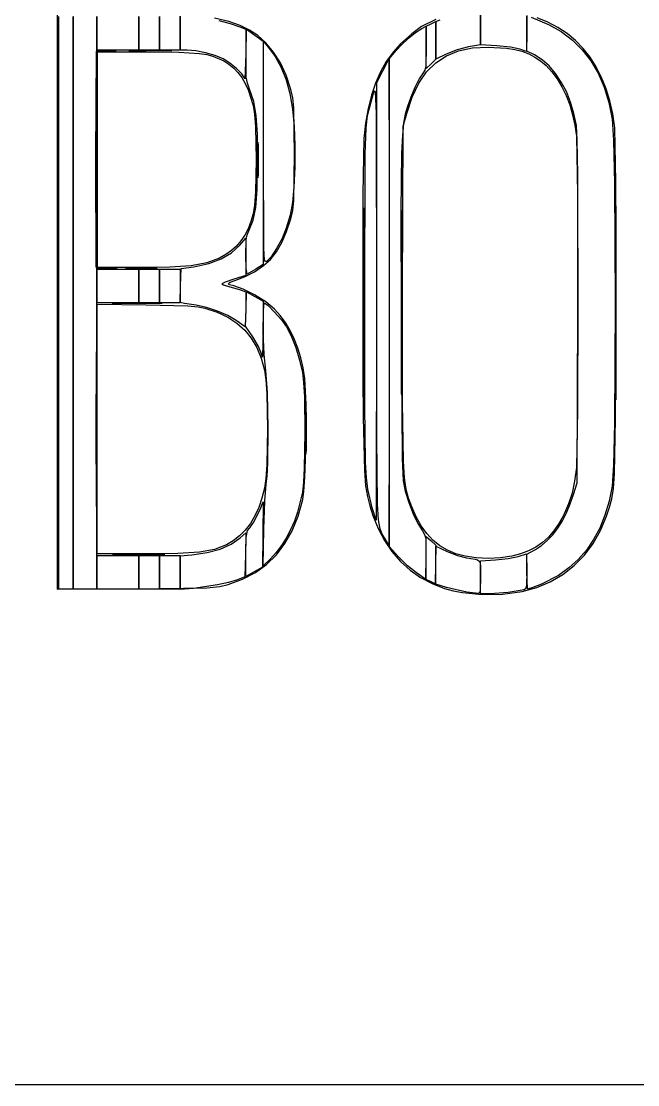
# Model space of a CAD drawing. Extents: x 0 to 1058, y 0 to 353.
# Drawn here: x 406.2 to 542.4, y 0 to 234.6 of the extents above; entities that cross this region are included whole.
import ezdxf

# ---------------------------------------------------------------- set-up
doc = ezdxf.new("R2010")
doc.units = 0

msp = doc.modelspace()

# ---------------------------------------------------------------- linework, layer by layer
at = {"layer": 'Layer 1'}
for p, q in [((414.161, 236.019), (414.161, 172.674)), ((414.514, 172.519), (414.514, 235.666)), ((417.689, 235.666), (417.689, 172.519)), ((417.689, 172.519), (417.689, 235.666)), ((422.80464, 235.66601), (422.804, 172.519)), ((422.981, 231.9621), (422.981, 235.666)), ((432.153, 235.666), (432.153, 231.962)), ((432.153, 231.9621), (432.153, 235.666)), ((436.739, 231.9621), (436.739, 235.666)), ((436.739, 235.666), (436.739, 231.962)), ((441.325, 232.015), (441.325, 235.772)), ((441.325, 235.666), (441.325, 231.962)), ((452.07628, 234.56505), (448.884783, 235.307097)), ((449.867746, 234.782508), (452.391563, 234.147437)), ((497.799784, 235.005941), (494.61897, 233.46501)), ((497.769, 234.625), (498.73913, 234.99522)), ((507.64677, 236.81534), (507.647, 233.134)), ((507.647, 233.071), (507.647, 236.724)), ((517.87747, 235.91505), (517.878, 231.91)), ((517.878, 231.911), (517.878, 235.742)), ((518.84814, 235.51266), (522.6405, 233.91992)), ((522.512438, 234.425746), (520.161976, 235.370289)), ((454.566522, 233.708294), (452.07628, 234.56505)), ((452.391563, 234.147437), (454.49433, 233.42026)), ((454.49433, 233.42026), (455.78889, 232.87936)), ((456.632696, 232.712439), (454.566522, 233.708294)), ((455.78889, 232.87936), (455.789, 227.393)), ((455.86806, 227.35057), (455.96536, 232.86859)), ((455.96536, 232.86859), (457.81744, 231.57154)), ((458.455917, 231.473416), (456.632696, 232.712439)), ((494.61897, 233.46501), (492.45268, 231.87516)), ((493.308987, 232.158962), (494.68275, 233.04548)), ((494.68275, 233.04548), (495.65289, 233.5675)), ((495.65289, 233.5675), (495.653, 228.843)), ((495.653, 233.531), (496.71133, 234.07828)), ((495.653, 228.888), (495.653, 233.531)), ((496.71133, 234.07828), (497.76967, 234.62557)), ((497.76967, 234.62557), (497.769, 230.449)), ((497.769, 230.442), (497.769, 234.625)), ((507.647, 233.134), (507.647, 229.453)), ((507.647, 229.41744), (507.647, 233.071)), ((524.704763, 233.277338), (522.512438, 234.425746)), ((522.6405, 233.91992), (525.432404, 232.356679)), ((526.736123, 231.927675), (524.704763, 233.277338)), ((525.432404, 232.356679), (527.921463, 230.50787)), ((422.981, 228.257), (422.981, 231.9621)), ((432.153, 228.257), (432.153, 231.9621)), ((432.153, 231.962), (432.153, 228.257)), ((436.739, 228.257), (436.739, 231.9621)), ((436.739, 231.962), (436.739, 228.257)), ((441.32498, 228.25693), (441.325, 232.015)), ((441.325, 231.962), (441.325, 228.257)), ((457.81744, 231.57154), (459.66952, 230.27448)), ((460.2173, 229.88716), (458.455917, 231.473416)), ((459.66952, 230.27448), (459.669, 205.622)), ((459.67895, 205.7559), (459.68895, 230.1982)), ((459.68895, 230.1982), (460.74457, 228.96348)), ((492.45268, 231.87516), (490.00259, 229.66854)), ((490.238301, 229.522067), (491.760299, 230.926778)), ((491.760299, 230.926778), (493.308987, 232.158962)), ((497.769, 230.449), (497.769, 226.273)), ((497.76923, 226.25894), (497.769, 230.442)), ((517.878, 231.91), (517.7898, 227.94588)), ((517.878, 228.0798), (517.878, 231.911)), ((528.603685, 230.37937), (526.736123, 231.927675)), ((527.921463, 230.50787), (530.112018, 228.367068)), ((530.30462, 228.635033), (528.603685, 230.37937)), ((422.7129, 204.4448), (422.8043, 228.0809)), ((422.8043, 228.0809), (425.01075, 228.1084)), ((422.98069, 227.87082), (422.98, 204.092)), ((425.09894, 228.00336), (422.98069, 227.87082)), ((427.567, 228.257), (422.981, 228.257)), ((422.981, 204.0916), (422.981, 227.905)), ((422.981, 227.905), (433.8289, 227.9)), ((425.01075, 228.1084), (427.21716, 228.1359)), ((427.21716, 228.1359), (425.09894, 228.00336)), ((432.153, 228.257), (427.567, 228.257)), ((429.958135, 228.124024), (430.81064, 228.16796)), ((430.425925, 228.088137), (429.958135, 228.124024)), ((434.79894, 228.05525), (430.425925, 228.088137)), ((430.81064, 228.1681), (438.57176, 228.16845)), ((430.81064, 228.16796), (430.81064, 228.1681)), ((434.446, 228.257), (432.153, 228.257)), ((433.8289, 227.9), (441.039656, 227.832111)), ((436.739, 228.257), (434.446, 228.257)), ((439.108667, 228.088697), (434.79894, 228.05525)), ((439.032, 228.257), (436.739, 228.257)), ((438.57176, 228.16845), (439.507943, 228.124643)), ((441.325, 228.257), (439.032, 228.257)), ((439.507943, 228.124643), (439.108667, 228.088697)), ((441.039656, 227.832111), (445.600025, 227.555899)), ((442.82428, 228.25093), (441.32498, 228.25693)), ((444.754383, 228.091359), (442.82428, 228.25093)), ((446.921347, 227.672501), (444.754383, 228.091359)), ((449.038741, 227.0631), (446.921347, 227.672501)), ((461.953696, 227.85183), (460.2173, 229.88716)), ((460.74457, 228.96348), (462.305077, 226.856289)), ((463.453225, 225.462674), (461.953696, 227.85183)), ((488.320513, 227.798455), (486.837755, 225.738469)), ((487.539, 226.417), (488.94461, 228.11797)), ((490.00259, 229.66854), (488.320513, 227.798455)), ((488.94461, 228.11797), (490.238301, 229.522067)), ((495.653, 228.843), (495.536788, 224.804129)), ((495.65233, 224.24511), (495.653, 228.888)), ((502.448368, 228.362015), (500.05741, 227.41057)), ((500.103494, 227.045029), (502.794186, 228.123095)), ((504.9963, 229.00761), (502.448368, 228.362015)), ((502.794186, 228.123095), (505.851514, 228.756168)), ((507.647, 229.453), (504.9963, 229.00761)), ((505.851514, 228.756168), (509.2985, 228.96302)), ((511.26298, 229.2221), (507.647, 229.41744)), ((509.2985, 228.96302), (513.402976, 228.734567)), ((514.231271, 228.931458), (511.26298, 229.2221)), ((513.402976, 228.734567), (515.176687, 228.438829)), ((516.29006, 228.507), (514.231271, 228.931458)), ((515.176687, 228.438829), (516.793041, 228.01304)), ((516.29049, 228.50676), (516.29006, 228.507)), ((517.7898, 227.94588), (516.29049, 228.50676)), ((516.793041, 228.01304), (518.273284, 227.450419)), ((519.55369, 227.20499), (517.878, 228.0798)), ((530.112018, 228.367068), (532.008411, 225.927845)), ((531.836099, 226.697277), (530.30462, 228.635033)), ((445.600025, 227.555899), (447.211111, 227.301448)), ((447.211111, 227.301448), (448.549356, 226.949047)), ((448.549356, 226.949047), (450.927, 225.88924)), ((450.82013, 226.3319), (449.038741, 227.0631)), ((452.269905, 225.413232), (450.82013, 226.3319)), ((450.927, 225.88924), (452.087466, 225.167135)), ((453.775694, 224.195539), (452.269905, 225.413232)), ((455.789, 227.393), (455.61261, 221.90694)), ((455.914652, 222.333173), (455.86806, 227.35057)), ((462.305077, 226.856289), (463.617142, 224.462072)), ((464.717089, 222.71746), (463.453225, 225.462674)), ((486.837755, 225.738469), (485.549894, 223.477195)), ((486.03991, 223.70085), (487.36283, 226.2727)), ((487.36283, 226.2727), (487.45323, 199.3677)), ((487.539, 172.54), (487.539, 226.417)), ((496.71066, 225.25906), (495.65233, 224.24511)), ((495.72993, 223.478821), (497.756416, 225.503195)), ((497.769, 226.273), (496.71066, 225.25906)), ((497.756416, 225.503195), (500.103494, 227.045029)), ((500.05741, 227.41057), (497.76923, 226.25894)), ((518.273284, 227.450419), (519.63866, 226.744185)), ((521.227092, 226.143163), (519.55369, 227.20499)), ((519.63866, 226.744185), (520.910417, 225.887556)), ((520.910417, 225.887556), (522.1098, 224.87375)), ((522.782463, 224.777995), (521.227092, 226.143163)), ((533.195289, 224.568712), (531.836099, 226.697277)), ((532.008411, 225.927845), (533.614984, 223.183775)), ((452.087466, 225.167135), (453.136206, 224.32071)), ((453.136206, 224.32071), (454.079681, 223.340245)), ((454.95769, 223.017376), (453.775694, 224.195539)), ((454.079681, 223.340245), (454.924352, 222.216021)), ((455.43609, 222.2173), (454.95769, 223.017376)), ((463.617142, 224.462072), (464.686966, 221.7529)), ((485.549894, 223.477195), (484.452508, 221.003249)), ((484.717, 221.129), (486.03991, 223.70085)), ((494.001013, 220.953132), (495.72993, 223.478821)), ((494.9945, 223.27769), (494.110502, 221.906139)), ((495.337058, 223.880345), (494.9945, 223.27769)), ((495.536788, 224.804129), (495.337058, 223.880345)), ((522.1098, 224.87375), (523.398441, 223.510576)), ((524.204993, 223.134446), (522.782463, 224.777995)), ((523.398441, 223.510576), (524.571736, 221.946262)), ((525.479868, 221.237471), (524.204993, 223.134446)), ((534.379362, 222.251951), (533.195289, 224.568712)), ((533.614984, 223.183775), (534.936079, 220.128433)), ((454.924352, 222.216021), (455.676683, 220.93832)), ((455.43622, 222.21718), (455.43609, 222.2173)), ((455.61261, 221.90694), (455.43622, 222.21718)), ((455.676683, 220.93832), (456.343135, 219.497422)), ((456.162301, 220.99547), (455.914652, 222.333173)), ((456.63686, 219.66533), (456.162301, 220.99547)), ((464.686966, 221.7529), (465.520752, 218.700842)), ((465.74649, 219.61396), (464.717089, 222.71746)), ((484.452508, 221.003249), (483.541172, 218.305245)), ((484.71658, 172.7015), (484.717, 221.129)), ((492.546644, 217.907357), (494.001013, 220.953132)), ((494.110502, 221.906139), (493.136491, 220.014164)), ((524.571736, 221.946262), (525.622637, 220.197267)), ((526.592274, 219.112031), (525.479868, 221.237471)), ((535.385487, 219.749605), (534.379362, 222.251951)), ((456.343135, 219.497422), (457.44425, 216.08716)), ((457.554952, 216.919246), (456.63686, 219.66533)), ((465.520752, 218.700842), (466.124702, 215.277971)), ((466.17983, 217.777566), (465.74649, 219.61396)), ((482.68688, 213.8156), (483.98404, 218.75449)), ((483.541172, 218.305245), (482.811466, 215.3718)), ((483.98404, 218.75449), (484.208252, 219.286524)), ((484.208252, 219.286524), (484.299129, 219.31307)), ((484.299129, 219.31307), (484.377222, 219.090619)), ((484.377222, 219.090619), (484.582269, 214.370592)), ((493.136491, 220.014164), (492.214233, 217.901184)), ((525.622637, 220.197267), (526.544099, 218.280055)), ((526.544099, 218.280055), (527.329075, 216.211086)), ((527.5274, 216.783081), (526.592274, 219.112031)), ((534.936079, 220.128433), (535.976037, 216.75539)), ((536.210833, 217.064285), (535.385487, 219.749605)), ((457.44425, 216.08716), (457.742684, 214.178101)), ((458.100212, 213.835239), (457.554952, 216.919246)), ((466.414926, 215.514235), (466.17983, 217.777566)), ((491.48549, 215.86662), (491.007767, 214.130022)), ((491.3438, 214.32272), (492.546644, 217.907357)), ((492.214233, 217.901184), (491.48549, 215.86662)), ((527.329075, 216.211086), (527.97052, 214.006821)), ((528.270433, 214.275582), (527.5274, 216.783081)), ((535.976037, 216.75539), (536.7392, 213.05822)), ((536.852571, 214.198603), (536.210833, 217.064285)), ((457.742684, 214.178101), (457.957044, 211.340884)), ((458.357874, 209.640802), (458.100212, 213.835239)), ((466.124702, 215.277971), (466.505017, 211.456357)), ((466.53086, 205.32646), (466.414926, 215.514235)), ((482.811466, 215.3718), (482.258966, 212.191526)), ((482.35264, 211.132398), (482.68688, 213.8156)), ((484.582269, 214.370592), (484.69062, 172.60689)), ((490.55073, 211.50049), (491.3438, 214.32272)), ((491.007767, 214.130022), (490.643179, 212.124484)), ((527.97052, 214.006821), (528.461387, 211.683722)), ((528.80656, 211.61449), (528.270433, 214.275582)), ((537.30787, 211.15517), (536.852571, 214.198603)), ((414.374654, 210.998609), (414.38224, 211.568691)), ((414.38224, 211.568691), (414.390278, 211.477863)), ((414.390278, 211.477863), (414.426, 204.1808)), ((457.957044, 211.340884), (458.132542, 204.121759)), ((466.505017, 211.456357), (466.667899, 207.208069)), ((482.258966, 212.191526), (481.87925, 208.75304)), ((490.643179, 212.124484), (490.37852, 209.417536)), ((490.44119, 174.28239), (490.55073, 211.50049)), ((528.461387, 211.683722), (528.79463, 209.25825)), ((528.9863, 208.333598), (528.80656, 211.61449)), ((536.7392, 213.05822), (537.004935, 208.336001)), ((414.361025, 207.94065), (414.374654, 210.998609)), ((458.41317, 203.56343), (458.357874, 209.640802)), ((482.167221, 205.321538), (482.35264, 211.132398)), ((490.37852, 209.417536), (490.200586, 205.57671)), ((528.79463, 209.25825), (529.062475, 196.555401)), ((537.549106, 199.21242), (537.30787, 211.15517)), ((414.334, 172.519), (414.361025, 207.94065)), ((458.4041, 204.0922), (458.438844, 207.613081)), ((458.438844, 207.613081), (458.476079, 207.934071)), ((458.476079, 207.934071), (458.5214, 207.16116)), ((458.5214, 207.16116), (458.5214, 200.81116)), ((466.667899, 207.208069), (466.61955, 202.50518)), ((481.87925, 208.75304), (481.626326, 196.559577)), ((529.09128, 200.871578), (528.9863, 208.333598)), ((537.004935, 208.336001), (537.19454, 198.954688)), ((414.426, 204.1808), (414.426, 140.8572)), ((422.79, 180.3677), (422.7129, 204.4448)), ((459.669, 205.622), (459.669, 180.97)), ((459.67946, 205.75599), (459.67895, 205.7559)), ((459.760535, 184.604847), (459.67946, 205.75599)), ((466.41486, 195.125942), (466.53086, 205.32646)), ((482.07057, 172.8715), (482.167221, 205.321538)), ((490.200586, 205.57671), (490.052078, 192.763541)), ((422.98, 204.092), (422.98, 180.313)), ((422.981, 180.28), (422.981, 204.0916)), ((458.132542, 204.121759), (457.968745, 196.90936)), ((458.3252, 197.601444), (458.41317, 203.56343)), ((458.40477, 204.0922), (458.4041, 204.0922)), ((458.438751, 200.509019), (458.40477, 204.0922)), ((466.61955, 202.50518), (466.423092, 197.970839)), ((458.475911, 200.120594), (458.438751, 200.509019)), ((458.5214, 200.81116), (458.475911, 200.120594)), ((529.09394, 170.93099), (529.09128, 200.871578)), ((458.036226, 193.558513), (458.3252, 197.601444)), ((466.423092, 197.970839), (466.103139, 194.635256)), ((487.45323, 199.3677), (487.45323, 145.7675)), ((537.19454, 198.954688), (537.345488, 172.44745)), ((537.54822, 170.40187), (537.549106, 199.21242)), ((457.968745, 196.90936), (457.758984, 194.080549)), ((466.177405, 192.873692), (466.41486, 195.125942)), ((481.626326, 196.559577), (481.63936, 169.16714)), ((529.062475, 196.555401), (529.157516, 172.756395)), ((457.456899, 190.727315), (458.036226, 193.558513)), ((457.758984, 194.080549), (457.46365, 192.18326)), ((466.103139, 194.635256), (465.570573, 191.85961)), ((465.73813, 191.03896), (466.177405, 192.873692)), ((481.738938, 191.56185), (481.753026, 193.20582)), ((481.753026, 193.20582), (481.760868, 193.512296)), ((481.760868, 193.512296), (481.769177, 193.463462)), ((481.769177, 193.463462), (481.8061, 189.5405)), ((490.052078, 192.763541), (490.09202, 170.22522)), ((490.206, 190.96985), (490.220119, 192.562723)), ((490.220119, 192.562723), (490.227977, 192.859677)), ((490.227977, 192.859677), (490.236303, 192.812369)), ((490.236303, 192.812369), (490.2733, 189.0114)), ((537.477875, 191.9565), (537.491934, 193.634551)), ((537.491934, 193.634551), (537.499759, 193.947383)), ((537.499759, 193.947383), (537.50805, 193.897544)), ((537.50805, 193.897544), (537.5449, 189.8933)), ((456.946728, 190.441126), (456.322374, 188.863044)), ((456.49787, 188.40053), (457.456899, 190.727315)), ((457.46365, 192.18326), (456.946728, 190.441126)), ((465.570573, 191.85961), (464.73628, 189.00508)), ((464.82945, 188.234742), (465.73813, 191.03896)), ((481.711, 172.519), (481.738938, 191.56185)), ((490.178, 172.519), (490.206, 190.96985)), ((537.45, 172.519), (537.477875, 191.9565)), ((456.322374, 188.863044), (455.584676, 187.441282)), ((456.13873, 187.53592), (456.49787, 188.40053)), ((463.785355, 185.816666), (464.82945, 188.234742)), ((464.73628, 189.00508), (463.81648, 186.736345)), ((481.8061, 189.5405), (481.8061, 155.4974)), ((490.2733, 189.0114), (490.2733, 156.0267)), ((537.5449, 189.8933), (537.5449, 155.1447)), ((454.727724, 186.168108), (453.745605, 185.035787)), ((454.52445, 185.27919), (455.78881, 186.75629)), ((455.584676, 187.441282), (454.727724, 186.168108)), ((455.78881, 186.75629), (455.789, 182.645)), ((455.789, 182.94), (455.922654, 186.505427)), ((455.922654, 186.505427), (456.13873, 187.53592)), ((462.599563, 183.772145), (463.785355, 185.816666)), ((463.81648, 186.736345), (462.619942, 184.495037)), ((451.382225, 183.162781), (449.98914, 182.40663)), ((450.396405, 182.19291), (452.67899, 183.551554)), ((452.632409, 184.036589), (451.382225, 183.162781)), ((453.745605, 185.035787), (452.632409, 184.036589)), ((452.67899, 183.551554), (454.52445, 185.27919)), ((459.9599, 181.921206), (459.760535, 184.604847)), ((461.26579, 182.08859), (462.599563, 183.772145)), ((462.619942, 184.495037), (461.383254, 182.675954)), ((443.763956, 180.708034), (439.004568, 180.374167)), ((447.209511, 181.359584), (443.763956, 180.708034)), ((444.32355, 180.49044), (447.627618, 181.180219)), ((449.98914, 182.40663), (447.209511, 181.359584)), ((447.627618, 181.180219), (450.396405, 182.19291)), ((455.78845, 182.93987), (455.789, 182.94)), ((455.871789, 180.064726), (455.78845, 182.93987)), ((455.789, 182.645), (455.789, 178.533)), ((457.71635, 179.390967), (459.711842, 180.721567)), ((459.669, 180.97), (458.01243, 179.91943)), ((459.711842, 180.721567), (461.26579, 182.08859)), ((460.124834, 181.625427), (459.9599, 181.921206)), ((460.343, 181.67389), (460.124834, 181.625427)), ((461.383254, 182.675954), (460.343, 181.67389)), ((422.78935, 180.3675), (422.79, 180.3677)), ((422.998988, 180.176736), (422.78935, 180.3675)), ((422.98, 180.313), (425.18486, 180.18775)), ((432.28344, 180.28017), (422.981, 180.28)), ((422.981, 176.2232), (422.981, 179.927)), ((422.981, 179.927), (427.567, 179.927)), ((423.461489, 180.051738), (422.998988, 180.176736)), ((425.17378, 179.9945), (423.461489, 180.051738)), ((427.38972, 180.0625), (425.17378, 179.9945)), ((425.18486, 180.18775), (427.38972, 180.0625)), ((427.567, 179.927), (432.153, 179.927)), ((429.273818, 180.143775), (429.965, 180.19011)), ((429.555743, 180.105703), (429.273818, 180.143775)), ((432.68227, 180.07018), (429.555743, 180.105703)), ((429.965, 180.19011), (429.965, 180.19)), ((429.965, 180.19), (435.60945, 180.1893)), ((432.153, 179.927), (432.153, 176.223)), ((432.153, 176.2232), (432.153, 179.927)), ((432.153, 179.927), (434.446, 179.927)), ((439.004568, 180.374167), (432.28344, 180.28017)), ((435.870466, 180.104821), (432.68227, 180.07018)), ((434.446, 179.927), (436.739, 179.927)), ((435.60945, 180.1893), (436.219134, 180.14278)), ((436.219134, 180.14278), (435.870466, 180.104821)), ((436.739, 176.2232), (436.739, 179.927)), ((436.739, 179.927), (439.032, 179.927)), ((436.739, 179.927), (436.739, 176.223)), ((439.032, 179.927), (441.325, 179.927)), ((441.325, 179.927), (441.325, 176.223)), ((441.40153, 176.32409), (441.50133, 180.06883)), ((441.50133, 180.06883), (444.32355, 180.49044)), ((455.789, 178.533), (453.14648, 177.7306)), ((455.531153, 178.245922), (457.71635, 179.390967)), ((456.07215, 178.86887), (455.871789, 180.064726)), ((458.01243, 179.91943), (456.07215, 178.86887)), ((422.981, 172.519), (422.981, 176.2232)), ((432.153, 172.519), (432.153, 176.2232)), ((432.153, 176.223), (432.153, 172.519)), ((436.739, 172.519), (436.739, 176.2232)), ((436.739, 176.223), (436.739, 172.519)), ((441.30173, 172.57935), (441.40153, 176.32409)), ((441.325, 176.223), (441.325, 172.519)), ((451.279211, 177.09771), (450.50065, 176.70287)), ((450.50065, 176.70287), (450.878334, 176.472289)), ((450.878334, 176.472289), (451.79382, 176.23432)), ((453.14648, 177.7306), (451.279211, 177.09771)), ((451.79382, 176.23432), (454.43966, 175.4512)), ((451.979131, 176.754459), (452.369581, 177.06616)), ((452.233451, 176.48648), (451.979131, 176.754459)), ((453.12925, 176.24825), (452.233451, 176.48648)), ((452.369581, 177.06616), (453.40809, 177.43556)), ((455.242044, 175.55113), (453.12925, 176.24825)), ((453.40809, 177.43556), (455.531153, 178.245922)), ((454.43966, 175.4512), (455.789, 174.9113)), ((457.757883, 174.29274), (455.242044, 175.55113)), ((455.789, 174.9113), (455.789, 171.069)), ((455.86625, 171.16405), (455.96545, 174.97463)), ((455.96545, 174.97463), (457.81753, 173.91607)), ((460.217985, 172.732917), (457.757883, 174.29274)), ((457.81753, 173.91607), (459.66961, 172.85751)), ((490.407025, 150.464531), (490.44119, 174.28239)), ((414.161, 172.674), (414.161, 109.329)), ((414.361025, 137.097357), (414.334, 172.519)), ((414.334, 172.519), (414.334, 172.519)), ((414.514, 109.371), (414.514, 172.519)), ((417.689, 172.519), (417.689, 109.371)), ((417.689, 109.371), (417.689, 172.519)), ((422.804, 172.519), (422.804, 109.371)), ((427.567, 172.519), (422.981, 172.519)), ((422.981, 144.6792), (422.981, 172.227)), ((422.981, 172.227), (433.8289, 172.07817)), ((426.264983, 172.386181), (427.30161, 172.429)), ((426.767485, 172.351123), (426.264983, 172.386181)), ((431.79953, 172.31874), (426.767485, 172.351123)), ((427.30161, 172.429), (436.29744, 172.429)), ((427.30161, 172.429), (427.30161, 172.429)), ((432.153, 172.519), (427.567, 172.519)), ((436.831574, 172.351145), (431.79953, 172.31874)), ((434.446, 172.519), (432.153, 172.519)), ((433.8289, 172.07817), (442.974562, 171.841199)), ((436.739, 172.519), (434.446, 172.519)), ((436.29744, 172.429), (437.334073, 172.386206)), ((439.032, 172.519), (436.739, 172.519)), ((437.334073, 172.386206), (436.831574, 172.351145)), ((441.325, 172.519), (439.032, 172.519)), ((442.28348, 172.39126), (441.30173, 172.57935)), ((444.85276, 171.97201), (442.28348, 172.39126)), ((442.974562, 171.841199), (445.282286, 171.634753)), ((447.138262, 171.476154), (444.85276, 171.97201)), ((445.282286, 171.634753), (446.7935, 171.3284)), ((446.7935, 171.3284), (449.463262, 170.430534)), ((449.571248, 170.679445), (447.138262, 171.476154)), ((459.66961, 172.85751), (459.67, 166.691)), ((459.690625, 170.598031), (459.786944, 171.997662)), ((459.786944, 171.997662), (459.94611, 172.51907)), ((459.94611, 172.51907), (460.768935, 171.922935)), ((462.16357, 171.1315), (460.217985, 172.732917)), ((460.768935, 171.922935), (462.177869, 170.489429)), ((481.711, 172.5189), (481.711, 172.519)), ((481.738938, 153.476091), (481.711, 172.5189)), ((482.092755, 149.7436), (482.07057, 172.8715)), ((484.69062, 172.60689), (484.57868, 124.54089)), ((484.728345, 142.904652), (484.71658, 172.7015)), ((487.539, 118.66404), (487.539, 172.54)), ((490.206, 154.068235), (490.178, 172.5191)), ((490.178, 172.5191), (490.178, 172.519)), ((529.157516, 172.756395), (529.076489, 148.939367)), ((537.345488, 172.44745), (537.192291, 146.001847)), ((537.477875, 153.081504), (537.45, 172.519)), ((537.45, 172.519), (537.45, 172.519)), ((449.463262, 170.430534), (451.803793, 169.337425)), ((451.849849, 169.695941), (449.571248, 170.679445)), ((451.803793, 169.337425), (453.832753, 168.030672)), ((453.6722, 168.6397), (451.849849, 169.695941)), ((455.789, 171.069), (455.7008, 167.24835)), ((455.76705, 167.35347), (455.86625, 171.16405)), ((459.669827, 166.15164), (459.690625, 170.598031)), ((463.408328, 169.743408), (462.16357, 171.1315)), ((462.177869, 170.489429), (463.683738, 168.750895)), ((464.547287, 168.179426), (463.408328, 169.743408)), ((481.63936, 169.16714), (481.756701, 147.201282)), ((490.09202, 170.22522), (490.300518, 138.17557)), ((528.97643, 132.83099), (529.09394, 170.93099)), ((537.450775, 146.992983), (537.54822, 170.40187)), ((453.67233, 168.63994), (453.6722, 168.6397)), ((455.7008, 167.24835), (453.67233, 168.63994)), ((453.832753, 168.030672), (455.567803, 166.491872)), ((457.33286, 165.01846), (455.76705, 167.35347)), ((459.67, 166.691), (459.52166, 160.52453)), ((463.683738, 168.750895), (464.79737, 167.23968)), ((465.575066, 166.451879), (464.547287, 168.179426)), ((464.79737, 167.23968), (465.846866, 165.205123)), ((455.567803, 166.491872), (457.026601, 164.702627)), ((457.026601, 164.702627), (458.22681, 162.644533)), ((458.508354, 163.05227), (457.33286, 165.01846)), ((459.850319, 161.154989), (459.669827, 166.15164)), ((466.486286, 164.573094), (465.575066, 166.451879)), ((465.846866, 165.205123), (466.845805, 162.657656)), ((467.275568, 162.555397), (466.486286, 164.573094)), ((458.22681, 162.644533), (459.18609, 160.299192)), ((459.13577, 161.604), (458.508354, 163.05227)), ((466.845805, 162.657656), (467.699296, 159.870552)), ((467.937533, 160.411115), (467.275568, 162.555397)), ((422.796, 144.649), (422.824337, 160.1398)), ((422.824337, 160.1398), (422.838632, 161.477119)), ((422.838632, 161.477119), (422.846589, 161.726427)), ((422.846589, 161.726427), (422.85502, 161.686703)), ((422.85502, 161.686703), (422.8925, 158.4955)), ((459.13622, 161.60396), (459.13577, 161.604)), ((459.52166, 160.52453), (459.13622, 161.60396)), ((459.18609, 160.299192), (459.9221, 157.6482)), ((460.1987, 157.58317), (459.850319, 161.154989)), ((467.699296, 159.870552), (468.31245, 157.11708)), ((468.4668, 158.152574), (467.937533, 160.411115)), ((422.8925, 158.4955), (422.8925, 130.8025)), ((459.9221, 157.6482), (460.212507, 155.567436)), ((460.569802, 152.662714), (460.1987, 157.58317)), ((468.85799, 155.7921), (468.4668, 158.152574)), ((460.212507, 155.567436), (460.419653, 152.502252)), ((468.31245, 157.11708), (468.558721, 154.923122)), ((468.558721, 154.923122), (468.734078, 151.78284)), ((469.13434, 150.179039), (468.85799, 155.7921)), ((481.8061, 155.4974), (481.769177, 151.57447)), ((490.2733, 156.0267), (490.236303, 152.225726)), ((537.5449, 155.1447), (537.50805, 151.140469)), ((460.721225, 144.860071), (460.569802, 152.662714)), ((481.753026, 151.832119), (481.738938, 153.476091)), ((490.220119, 152.475367), (490.206, 154.068235)), ((537.491934, 151.403459), (537.477875, 153.081504)), ((460.419653, 152.502252), (460.584381, 144.71563)), ((468.734078, 151.78284), (468.872505, 143.923977)), ((469.110519, 141.936712), (469.13434, 150.179039)), ((481.760868, 151.525641), (481.753026, 151.832119)), ((481.769177, 151.57447), (481.760868, 151.525641)), ((490.227977, 152.178415), (490.220119, 152.475367)), ((490.236303, 152.225726), (490.227977, 152.178415)), ((490.607072, 137.57929), (490.407025, 150.464531)), ((537.499759, 151.090628), (537.491934, 151.403459)), ((537.50805, 151.140469), (537.499759, 151.090628)), ((468.992, 144.12), (469.02546, 148.429719)), ((469.02546, 148.429719), (469.061401, 148.82899)), ((469.061401, 148.82899), (469.10521, 147.89281)), ((469.10521, 147.89281), (469.10521, 140.1317)), ((482.2666, 137.413389), (482.092755, 149.7436)), ((529.076489, 148.939367), (528.81613, 136.18245)), ((481.756701, 147.201282), (482.019477, 135.506477)), ((487.45323, 145.7675), (487.36283, 119.0723)), ((537.192291, 146.001847), (537.001717, 136.697578)), ((537.216124, 134.872414), (537.450775, 146.992983)), ((422.824337, 129.158222), (422.796, 144.649)), ((422.796, 144.649), (422.796, 144.649)), ((422.98, 117.132), (422.981, 144.6792)), ((460.584381, 144.71563), (460.416719, 136.882342)), ((460.639616, 137.142878), (460.721225, 144.860071)), ((468.872505, 143.923977), (468.728655, 136.061842)), ((468.99246, 144.12), (468.992, 144.12)), ((469.025382, 139.746978), (468.99246, 144.12)), ((414.426, 140.8572), (414.390278, 133.56014)), ((468.83906, 133.951955), (469.110519, 141.936712)), ((484.901237, 128.171326), (484.728345, 142.904652)), ((469.061276, 139.279187), (469.025382, 139.746978)), ((469.10521, 140.1317), (469.061276, 139.279187)), ((414.374654, 134.039396), (414.361025, 137.097357)), ((460.416719, 136.882342), (460.208377, 133.758827)), ((460.507251, 134.243711), (460.639616, 137.142878)), ((482.460686, 133.901242), (482.2666, 137.413389)), ((490.300518, 138.17557), (490.543412, 133.265848)), ((490.85198, 133.901771), (490.607072, 137.57929)), ((528.81613, 136.18245), (528.424281, 133.143869)), ((537.001717, 136.697578), (536.7352, 132.08322)), ((414.38224, 133.469313), (414.374654, 134.039396)), ((460.208377, 133.758827), (459.9171, 131.5964)), ((460.31162, 132.47877), (460.507251, 134.243711)), ((468.728655, 136.061842), (468.551164, 132.917467)), ((468.626885, 130.9583), (468.83906, 133.951955)), ((482.019477, 135.506477), (482.274545, 132.158948)), ((482.753037, 131.413108), (482.460686, 133.901242)), ((491.223906, 131.355849), (490.85198, 133.901771)), ((536.977572, 131.555127), (537.216124, 134.872414)), ((414.390278, 133.56014), (414.38224, 133.469313)), ((459.9171, 131.5964), (459.360124, 129.403542)), ((460.001757, 128.849569), (460.31162, 132.47877)), ((468.551164, 132.917467), (468.30345, 130.71778)), ((482.274545, 132.158948), (482.648941, 129.757054)), ((483.713, 127.275), (482.753037, 131.413108)), ((490.543412, 133.265848), (490.98783, 130.98722)), ((528.424281, 133.143869), (527.864594, 130.557669)), ((528.18208, 130.25028), (528.97643, 132.83099)), ((536.7352, 132.08322), (536.025232, 128.730556)), ((536.620991, 129.271773), (536.977572, 131.555127)), ((422.838632, 127.820898), (422.824337, 129.158222)), ((422.8925, 130.8025), (422.85502, 127.611308)), ((459.360124, 129.403542), (458.653598, 127.377887)), ((468.30345, 130.71778), (467.24851, 126.370454)), ((467.335642, 125.479194), (468.3725, 129.1116)), ((468.3725, 129.1116), (468.626885, 130.9583)), ((482.648941, 129.757054), (483.17032, 127.760088)), ((490.98783, 130.98722), (491.774285, 128.443093)), ((491.745672, 129.407673), (491.223906, 131.355849)), ((492.4401, 127.52339), (491.745672, 129.407673)), ((527.864594, 130.557669), (527.059722, 128.140209)), ((527.456835, 128.140499), (528.18208, 130.25028)), ((536.11847, 127.426304), (536.620991, 129.271773)), ((422.846589, 127.571587), (422.838632, 127.820898)), ((422.85502, 127.611308), (422.846589, 127.571587)), ((457.48342, 124.026639), (458.95712, 126.92861)), ((458.653598, 127.377887), (457.802362, 125.526633)), ((458.95712, 126.92861), (459.63921, 128.59815)), ((459.63921, 128.59815), (459.56621, 121.40807)), ((459.782, 122.601), (460.001757, 128.849569)), ((483.17032, 127.760088), (483.86634, 125.62734)), ((483.713, 127.27492), (483.713, 127.275)), ((484.57868, 124.54089), (483.713, 127.27492)), ((485.112606, 124.620809), (484.901237, 128.171326)), ((491.774285, 128.443093), (492.738166, 125.971282)), ((493.416994, 125.292212), (492.4401, 127.52339)), ((527.059722, 128.140209), (525.93232, 125.60785)), ((526.63016, 126.189531), (527.456835, 128.140499)), ((536.025232, 128.730556), (535.104538, 125.651669)), ((535.4421, 125.42267), (536.11847, 127.426304)), ((457.802362, 125.526633), (456.811255, 123.856977)), ((466.035472, 122.248338), (467.335642, 125.479194)), ((467.24851, 126.370454), (466.528656, 124.335874)), ((483.86634, 125.62734), (485.000043, 122.741633)), ((485.441657, 122.636962), (485.112606, 124.620809)), ((492.738166, 125.971282), (493.776892, 123.809143)), ((494.515891, 123.327818), (493.416994, 125.292212)), ((524.687576, 122.785689), (525.705819, 124.402789)), ((525.93232, 125.60785), (524.948294, 123.806144)), ((525.705819, 124.402789), (526.63016, 126.189531)), ((535.104538, 125.651669), (533.967224, 122.83681)), ((534.162428, 122.304704), (535.4421, 125.42267)), ((455.685116, 122.376119), (454.428785, 121.091254)), ((456.811255, 123.856977), (455.685116, 122.376119)), ((455.887772, 120.758643), (456.15606, 122.25698)), ((456.15606, 122.25698), (456.724937, 122.872663)), ((456.724937, 122.872663), (457.48342, 124.026639)), ((459.62677, 114.48718), (459.78231, 122.60107)), ((459.78231, 122.60107), (459.782, 122.601)), ((464.457671, 119.402747), (466.035472, 122.248338)), ((465.688903, 122.411379), (464.735515, 120.60999)), ((466.528656, 124.335874), (465.688903, 122.411379)), ((485.000043, 122.741633), (486.399955, 120.080193)), ((485.914188, 121.486716), (485.441657, 122.636962)), ((493.776892, 123.809143), (494.78788, 122.19403)), ((495.747336, 121.620461), (494.515891, 123.327818)), ((494.78788, 122.19403), (495.285765, 121.443636)), ((523.859309, 122.214703), (522.654643, 120.825074)), ((523.579195, 121.343643), (524.687576, 122.785689)), ((524.948294, 123.806144), (523.859309, 122.214703)), ((532.532701, 119.43885), (534.162428, 122.304704)), ((533.967224, 122.83681), (532.607393, 120.27623)), ((453.0471, 120.009582), (451.5449, 119.1383)), ((452.555892, 119.286513), (454.55464, 120.70843)), ((454.428785, 121.091254), (453.0471, 120.009582)), ((454.55464, 120.70843), (455.8094, 121.81014)), ((455.8094, 121.81014), (455.711, 116.92445)), ((455.789, 117.078), (455.887772, 120.758643)), ((459.56621, 121.40807), (459.49321, 114.21799)), ((464.735515, 120.60999), (463.674761, 118.94473)), ((486.556, 120.437), (485.914188, 121.486716)), ((486.399955, 120.080193), (488.053941, 117.655361)), ((487.36283, 119.0723), (486.556, 120.437)), ((495.285765, 121.443636), (495.538395, 120.54481)), ((495.538395, 120.54481), (495.57482, 116.30404)), ((495.653, 116.242), (495.653, 120.973)), ((495.653, 120.973), (496.72269, 119.996)), ((497.121872, 120.160399), (495.747336, 121.620461)), ((496.72269, 119.996), (497.79238, 119.01899)), ((498.650043, 118.937885), (497.121872, 120.160399)), ((521.107073, 119.006375), (522.384439, 120.082067)), ((522.654643, 120.825074), (521.323577, 119.6288)), ((522.384439, 120.082067), (523.579195, 121.343643)), ((532.607393, 120.27623), (531.01915, 117.96018)), ((445.619941, 117.505541), (440.778983, 117.209683)), ((443.88264, 116.93283), (447.283498, 117.421211)), ((448.920379, 118.116319), (445.619941, 117.505541)), ((447.283498, 117.421211), (450.15338, 118.198273)), ((451.5449, 119.1383), (448.920379, 118.116319)), ((450.15338, 118.198273), (452.555892, 119.286513)), ((462.512907, 117.428619), (461.25622, 116.07468)), ((463.674761, 118.94473), (462.512907, 117.428619)), ((462.587918, 116.926136), (464.457671, 119.402747)), ((489.52225, 116.4725), (487.539, 118.66404)), ((488.053941, 117.655361), (489.949869, 115.479476)), ((497.79238, 119.01899), (497.69278, 114.75568)), ((497.769, 114.659), (497.769, 118.869)), ((497.769, 118.869), (500.25128, 117.67939)), ((500.342392, 117.943175), (498.650043, 118.937885)), ((500.25128, 117.67939), (502.544694, 116.77071)), ((502.209464, 117.166525), (500.342392, 117.943175)), ((518.239367, 117.782502), (516.464783, 117.115568)), ((517.878, 117.065), (519.75086, 118.12198)), ((519.855392, 118.617428), (518.239367, 117.782502)), ((519.75086, 118.12198), (521.107073, 119.006375)), ((521.323577, 119.6288), (519.855392, 118.617428)), ((531.01915, 117.96018), (529.1966, 115.878911)), ((530.579043, 116.848421), (532.532701, 119.43885)), ((433.5329, 117.13246), (422.98, 117.132)), ((422.981, 113.076), (422.981, 116.78)), ((422.981, 116.78), (427.567, 116.78)), ((426.400718, 117.000436), (427.478, 117.043)), ((426.922925, 116.965588), (426.400718, 117.000436)), ((432.1523, 116.9334), (426.922925, 116.965588)), ((427.478, 117.043), (436.82661, 117.043)), ((427.478, 117.043), (427.478, 117.043)), ((427.567, 116.78), (432.153, 116.78)), ((437.381684, 116.965588), (432.1523, 116.9334)), ((432.153, 116.78), (432.153, 113.076)), ((432.153, 113.076), (432.153, 116.78)), ((432.153, 116.78), (434.446, 116.78)), ((440.778983, 117.209683), (433.5329, 117.13246)), ((434.446, 116.78), (436.739, 116.78)), ((436.739, 113.076), (436.739, 116.78)), ((436.739, 116.78), (439.032, 116.78)), ((436.739, 116.78), (436.739, 113.076)), ((436.82661, 117.043), (437.903892, 117.000436)), ((437.903892, 117.000436), (437.381684, 116.965588)), ((439.032, 116.78), (441.325, 116.78)), ((441.325, 116.689), (443.88264, 116.93283)), ((441.325, 116.78), (441.325, 113.076)), ((441.325, 112.984), (441.325, 116.689)), ((455.711, 116.92445), (455.6125, 112.03876)), ((455.78905, 112.12588), (455.789, 117.078)), ((461.25622, 116.07468), (459.62677, 114.48718)), ((460.411894, 114.802221), (462.587918, 116.926136)), ((491.506134, 114.527292), (489.52225, 116.4725)), ((489.949869, 115.479476), (492.075606, 113.564881)), ((495.57482, 116.30404), (495.47662, 111.57455)), ((495.65286, 111.51098), (495.653, 116.242)), ((504.2618, 116.59819), (502.209464, 117.166525)), ((502.544694, 116.77071), (504.57281, 116.25653)), ((504.26182, 116.59817), (504.2618, 116.59819)), ((506.664302, 116.244661), (504.26182, 116.59817)), ((504.57281, 116.25653), (506.43652, 115.99603)), ((506.43652, 115.99603), (506.986476, 115.814373)), ((509.351897, 116.128656), (506.664302, 116.244661)), ((506.986476, 115.814373), (507.339483, 115.518499)), ((507.339483, 115.518499), (507.538777, 115.048446)), ((507.538777, 115.048446), (507.627598, 114.344254)), ((507.647, 115.615), (510.9102, 115.83203)), ((507.647, 111.964), (507.647, 115.615)), ((512.059229, 116.249908), (509.351897, 116.128656)), ((510.9102, 115.83203), (513.732972, 116.143316)), ((514.52092, 116.60817), (512.059229, 116.249908)), ((513.732972, 116.143316), (515.93728, 116.58697)), ((516.464783, 117.115568), (514.52092, 116.60817)), ((515.93728, 116.58697), (517.78937, 117.12871)), ((517.78937, 117.12871), (517.87757, 113.27575)), ((517.878, 113.218), (517.878, 117.065)), ((529.1966, 115.878911), (527.133849, 114.022674)), ((528.327577, 114.556732), (530.579043, 116.848421)), ((422.981, 109.371), (422.981, 113.076)), ((432.153, 113.076), (432.153, 109.371)), ((432.153, 109.371), (432.153, 113.076)), ((436.739, 109.371), (436.739, 113.076)), ((436.739, 113.076), (436.739, 109.371)), ((441.325, 113.076), (441.325, 109.371)), ((441.325, 109.28072), (441.325, 112.984)), ((455.083754, 111.547337), (457.915279, 113.014716)), ((457.64113, 113.17193), (455.78905, 112.12588)), ((459.49321, 114.21799), (457.64113, 113.17193)), ((457.915279, 113.014716), (460.411894, 114.802221)), ((493.491, 112.928), (491.506134, 114.527292)), ((492.075606, 113.564881), (494.419019, 111.923916)), ((495.47662, 111.57455), (493.491, 112.928)), ((497.69278, 114.75568), (497.59328, 110.49236)), ((497.76984, 110.44969), (497.769, 114.659)), ((507.627598, 114.344254), (507.64677, 111.99361)), ((517.87757, 113.27575), (517.77085, 110.052356)), ((517.87753, 113.21797), (517.878, 113.218)), ((518.04588, 109.37109), (517.87753, 113.21797)), ((527.133849, 114.022674), (524.825, 112.38172)), ((525.804427, 112.587099), (528.327577, 114.556732)), ((449.588156, 110.282224), (444.23541, 109.52635)), ((452.016159, 110.830584), (449.588156, 110.282224)), ((450.061983, 109.929279), (451.9025, 110.38383)), ((451.9025, 110.38383), (451.903, 110.3838)), ((451.903, 110.3838), (455.083754, 111.547337)), ((453.98559, 111.4352), (452.016159, 110.830584)), ((455.6125, 112.03876), (453.98559, 111.4352)), ((494.419019, 111.923916), (496.967974, 110.568922)), ((496.623, 111.002), (495.65286, 111.51098)), ((497.59328, 110.49236), (496.623, 111.002)), ((496.967974, 110.568922), (499.71034, 109.51224)), ((500.15109, 109.72947), (497.76984, 110.44969)), ((507.64677, 111.99361), (507.549037, 109.138416)), ((507.64701, 108.31307), (507.647, 111.964)), ((521.07517, 110.482599), (519.167352, 109.693824)), ((520.047565, 109.707253), (523.035715, 110.962834)), ((524.825, 112.38172), (521.07517, 110.482599)), ((523.035715, 110.962834), (525.804427, 112.587099)), ((414.161, 109.329), (431.7117, 109.45687)), ((416.101, 109.371), (414.514, 109.371)), ((417.689, 109.371), (416.101, 109.371)), ((420.24636, 109.37099), (417.689, 109.371)), ((422.804, 109.371), (420.24636, 109.37099)), ((427.567, 109.371), (422.981, 109.371)), ((432.153, 109.371), (427.567, 109.371)), ((431.7117, 109.45687), (447.233462, 109.676071)), ((434.446, 109.371), (432.153, 109.371)), ((436.739, 109.371), (434.446, 109.371)), ((439.032, 109.371), (436.739, 109.371)), ((441.325, 109.371), (439.032, 109.371)), ((444.23541, 109.52635), (441.325, 109.28072)), ((447.233462, 109.676071), (450.061983, 109.929279)), ((499.71034, 109.51224), (501.606813, 108.994038)), ((504.649, 108.704), (500.15109, 109.72947)), ((501.606813, 108.994038), (503.642512, 108.597352)), ((503.642512, 108.597352), (507.994843, 108.173857)), ((507.2058, 108.35623), (504.64816, 108.7045)), ((504.64816, 108.7045), (504.649, 108.704)), ((507.412798, 108.526901), (507.2058, 108.35623)), ((507.549037, 109.138416), (507.412798, 108.526901)), ((509.67549, 108.32007), (507.64701, 108.31307)), ((507.994843, 108.173857), (512.493847, 108.252417)), ((513.76437, 108.63487), (509.67549, 108.32007)), ((512.493847, 108.252417), (516.86604, 108.84369)), ((517.26021, 109.22657), (513.76437, 108.63487)), ((516.86604, 108.84369), (516.8661, 108.84367)), ((516.8661, 108.84367), (520.047565, 109.707253)), ((517.583877, 109.456908), (517.26021, 109.22657)), ((517.77085, 110.052356), (517.583877, 109.456908)), ((519.167352, 109.693824), (518.04588, 109.37109)), ((529.167, 0.01023), (0, 0.01023)), ((1058.33, 0.01023), (529.167, 0.01023))]:
    msp.add_line(p, q, dxfattribs=at)

doc.saveas('drawing.dxf')
